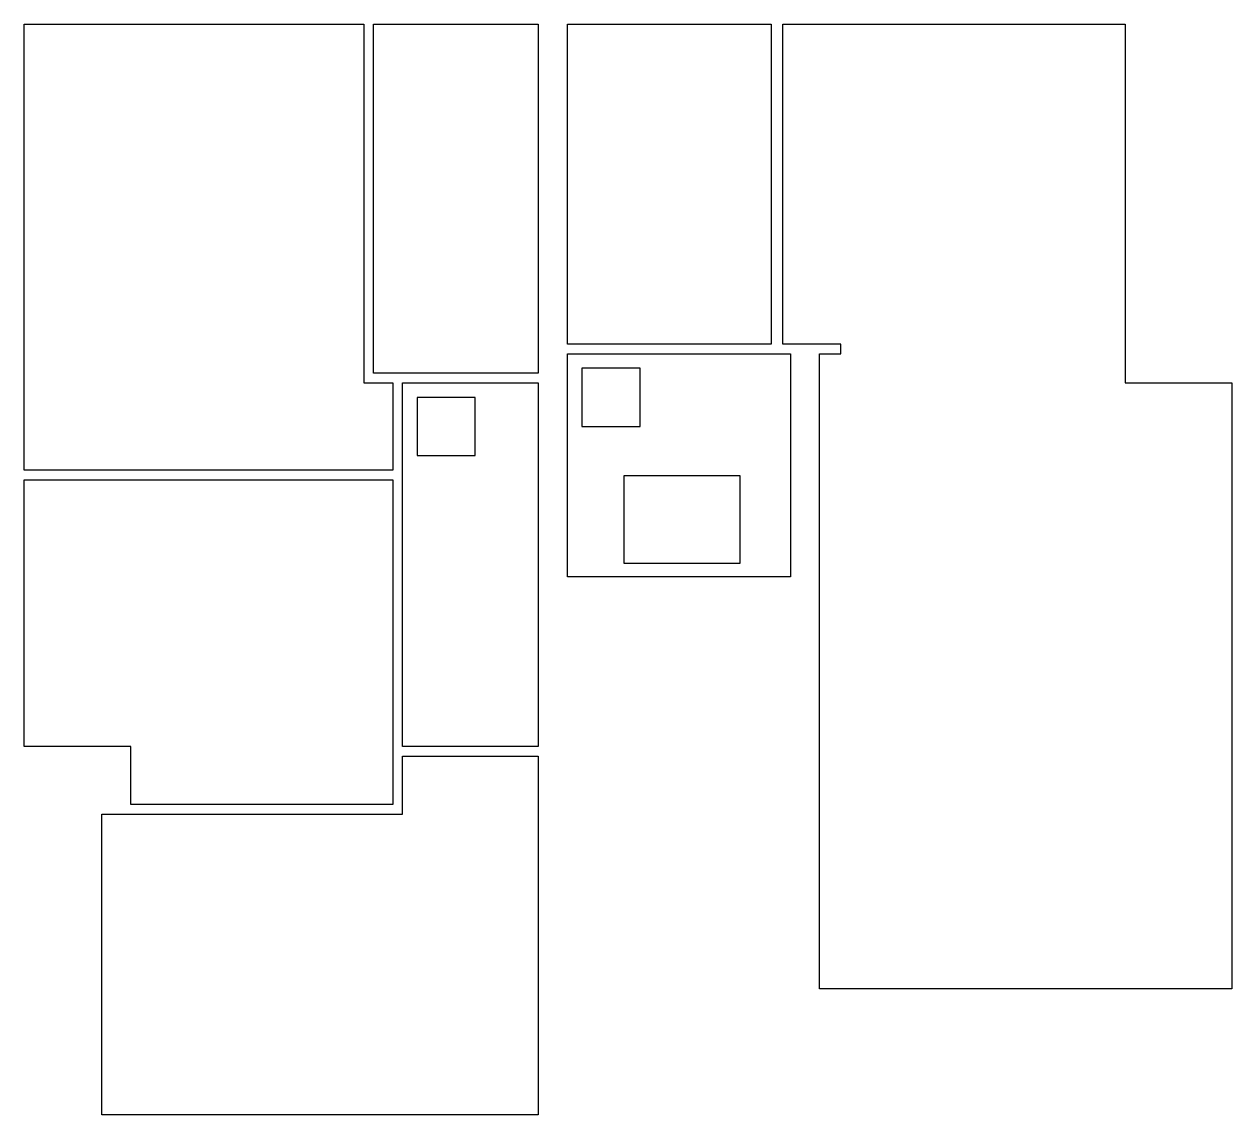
# Model space of a CAD drawing. Header units: millimetres. Extents: x 0.5 to 13, y 0.3 to 11.5.
import ezdxf

# ---------------------------------------------------------------- set-up
doc = ezdxf.new("R2010")
doc.units = ezdxf.units.MM
doc.layers.add('AREE LEONARDO', color=7, linetype='Continuous')

msp = doc.modelspace()

# ---------------------------------------------------------------- linework, layer by layer
at = {"layer": 'AREE LEONARDO', "color": 5}
for points in [[(0.504, 11.502), (4.004, 11.502), (4.004, 7.802), (4.304, 7.802), (4.304, 6.902), (0.504, 6.902)], [(8.324, 11.502), (11.854, 11.502), (11.854, 7.802), (12.954, 7.802), (12.954, 1.552), (8.704, 1.552), (8.704, 8.102), (8.924, 8.102), (8.924, 8.202), (8.324, 8.202)], [(6.104, 8.102), (8.404, 8.102), (8.404, 5.802), (6.104, 5.802)], [(4.404, 7.802), (5.804, 7.802), (5.804, 4.052), (4.404, 4.052)], [(0.504, 6.802), (4.304, 6.802), (4.304, 3.452), (1.604, 3.452), (1.604, 4.052), (0.504, 4.052)], [(1.304, 3.352), (4.404, 3.352), (4.404, 3.952), (5.804, 3.952), (5.804, 0.252), (1.304, 0.252)]]:
    msp.add_lwpolyline(points, close=True, dxfattribs=at)
at = {"layer": 'AREE LEONARDO', "color": 3}
for points in [[(4.104, 11.502), (5.804, 11.502), (5.804, 7.902), (4.104, 7.902)], [(6.104, 11.502), (8.204, 11.502), (8.204, 8.202), (6.104, 8.202)]]:
    msp.add_lwpolyline(points, close=True, dxfattribs=at)
at = {"layer": 'AREE LEONARDO', "color": 1}
for points in [[(6.254, 7.352), (6.854, 7.352), (6.854, 7.952), (6.254, 7.952)], [(4.554, 7.052), (5.154, 7.052), (5.154, 7.652), (4.554, 7.652)]]:
    msp.add_lwpolyline(points, close=True, dxfattribs=at)
at = {"layer": 'AREE LEONARDO', "color": 2}
msp.add_lwpolyline([(6.686, 5.943), (7.886, 5.943), (7.886, 6.843), (6.686, 6.843)], close=True, dxfattribs=at)

doc.saveas('drawing.dxf')
